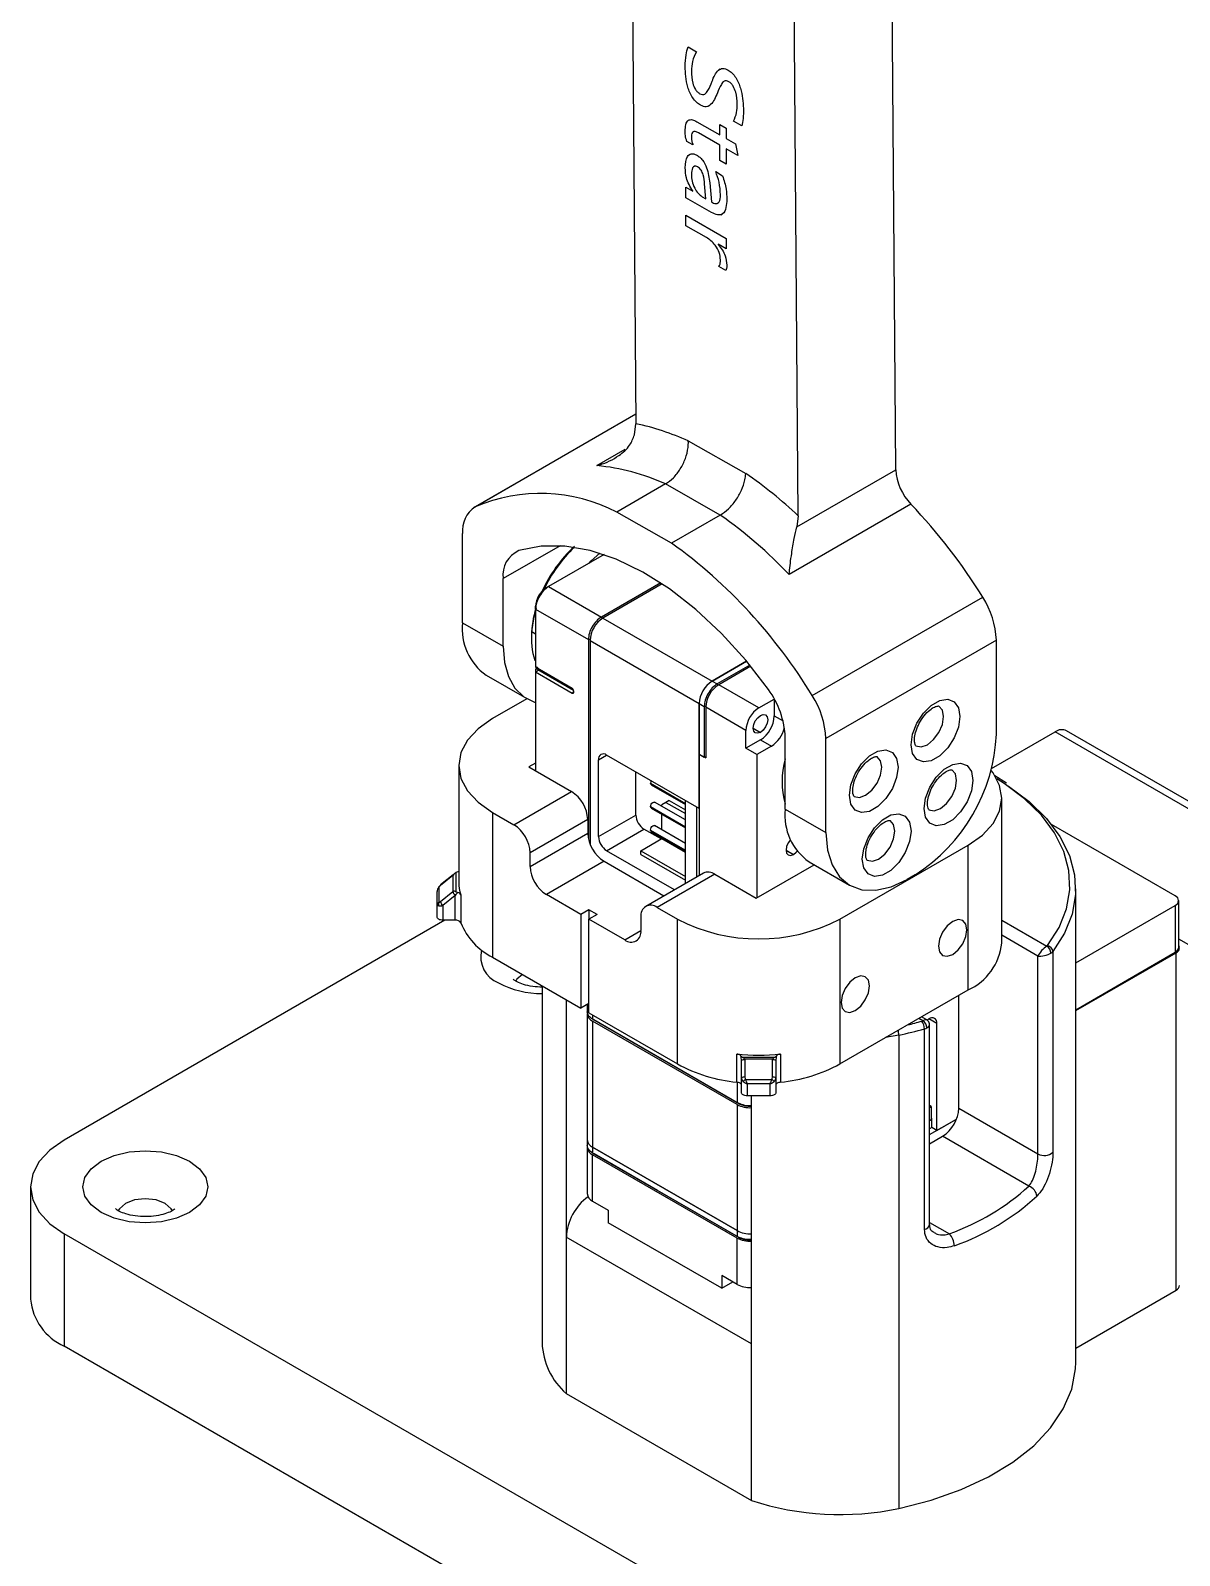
# Model space of a CAD drawing. Header units: millimetres. Extents: x 940 to 1780, y -29 to 565.
# Drawn here: x 1619.8 to 1719.9, y 311.2 to 444 of the extents above; entities that cross this region are included whole.
import ezdxf

# ---------------------------------------------------------------- set-up
doc = ezdxf.new("R2010")
doc.units = ezdxf.units.MM

msp = doc.modelspace()

# ---------------------------------------------------------------- linework, layer by layer
at = {"color": 7, "linetype": 'Continuous', "lineweight": 25}
for p, q in [((1671.851, 496.999), (1672.549, 409.776)), ((1686.691, 401.764), (1685.992, 488.987)), ((1695.183, 405.769), (1694.512, 489.643)), ((1677.095, 442.603), (1677.819, 442.185)), ((1679.85, 440.654), (1679.779, 440.613)), ((1678.469, 438.459), (1678.54, 438.499)), ((1678.843, 437.434), (1678.914, 437.475)), ((1677.144, 436.219), (1677.073, 436.178)), ((1677.865, 436.094), (1679.857, 434.944)), ((1679.857, 435.85), (1680.4, 435.537)), ((1679.857, 434.944), (1679.857, 435.85)), ((1681.773, 435.72), (1681.049, 436.138)), ((1677.535, 435.211), (1677.464, 435.17)), ((1679.857, 434.038), (1678.004, 435.107)), ((1680.4, 435.537), (1680.4, 434.631)), ((1680.4, 434.631), (1681.232, 434.15)), ((1677.518, 434.064), (1676.974, 434.378)), ((1677.235, 433.247), (1677.164, 433.206)), ((1679.857, 432.714), (1679.857, 434.038)), ((1680.4, 433.724), (1680.4, 432.4)), ((1681.426, 433.132), (1680.4, 433.724)), ((1681.232, 434.15), (1681.426, 433.132)), ((1677.617, 432.191), (1677.546, 432.151)), ((1680.4, 432.4), (1679.857, 432.714)), ((1678.647, 429.369), (1678.535, 430.666)), ((1678.974, 430.76), (1679.118, 429.097)), ((1679.495, 431.738), (1680.098, 431.389)), ((1676.899, 430.378), (1677.503, 430.03)), ((1676.899, 429.472), (1676.899, 430.378)), ((1679.139, 428.179), (1676.899, 429.472)), ((1677.503, 430.03), (1677.503, 430.054)), ((1678.329, 429.553), (1678.647, 429.369)), ((1676.899, 427.939), (1680.4, 425.917)), ((1676.899, 427.032), (1676.899, 427.939)), ((1679.614, 428.961), (1679.684, 429.001)), ((1679.98, 427.99), (1680.051, 428.031)), ((1678.683, 426.002), (1676.899, 427.032)), ((1679.707, 425.411), (1679.707, 425.393)), ((1680.4, 425.011), (1679.707, 425.411)), ((1680.4, 425.917), (1680.4, 425.011)), ((1680.385, 423.138), (1679.781, 423.486)), ((1672.543, 410.607), (1658.48, 402.489)), ((1672.425, 408.806), (1672.549, 409.776)), ((1677.109, 408.279), (1682.114, 405.444)), ((1686.567, 400.795), (1695.183, 405.769)), ((1675.122, 404.529), (1670.879, 402.08)), ((1679.898, 401.823), (1675.122, 404.529)), ((1696.505, 402.759), (1685.899, 396.636)), ((1675.655, 399.374), (1670.879, 402.08)), ((1679.898, 401.823), (1675.655, 399.374)), ((1686.691, 401.764), (1686.567, 400.795)), ((1657.444, 392.442), (1657.444, 400.199)), ((1669.777, 398.375), (1664.943, 395.584)), ((1660.979, 390.401), (1660.979, 396.283)), ((1664.943, 395.585), (1664.731, 395.462)), ((1664.943, 395.584), (1669.539, 392.931)), ((1674.709, 395.916), (1669.539, 392.931)), ((1674.841, 395.829), (1669.68, 392.85)), ((1687.904, 386.091), (1702.753, 394.663)), ((1663.811, 393.625), (1663.811, 393.87)), ((1663.811, 393.625), (1668.408, 390.972)), ((1663.811, 393.625), (1663.811, 388.554)), ((1657.444, 392.442), (1660.979, 390.401)), ((1669.645, 392.747), (1669.539, 392.931)), ((1669.68, 392.85), (1679.191, 387.359)), ((1663.454, 391.258), (1663.454, 391.014)), ((1668.62, 390.972), (1668.408, 390.972)), ((1668.408, 390.972), (1668.408, 373.626)), ((1668.549, 390.89), (1678.06, 385.4)), ((1668.549, 390.89), (1668.549, 373.161)), ((1703.94, 390.927), (1689.091, 382.355)), ((1703.94, 382.721), (1703.94, 390.927)), ((1666.993, 386.717), (1663.811, 388.554)), ((1663.811, 388.391), (1663.953, 388.473)), ((1663.811, 388.391), (1663.811, 388.146)), ((1663.811, 388.146), (1666.993, 386.309)), ((1663.811, 388.146), (1663.811, 379.54)), ((1664.011, 388.439), (1664.011, 388.357)), ((1664.011, 388.439), (1664.011, 388.357)), ((1679.191, 387.359), (1682.181, 389.085)), ((1682.181, 389.085), (1679.191, 387.359)), ((1682.465, 388.739), (1679.633, 387.104)), ((1682.543, 388.641), (1679.757, 387.033)), ((1659.515, 387.864), (1663.051, 385.823)), ((1679.191, 387.359), (1679.633, 387.104)), ((1683.257, 385.012), (1679.757, 387.033)), ((1663.057, 385.819), (1660.046, 384.081)), ((1667.135, 386.391), (1667.135, 386.472)), ((1678.06, 385.4), (1678.502, 385.144)), ((1678.06, 385.4), (1678.06, 380.99)), ((1678.06, 376.254), (1678.06, 385.4)), ((1683.257, 385.012), (1684.598, 385.786)), ((1684.6, 385.782), (1684.6, 384.318)), ((1678.502, 385.144), (1678.502, 380.735)), ((1682.126, 383.052), (1678.625, 385.073)), ((1678.625, 385.073), (1678.625, 380.664)), ((1682.126, 381.501), (1682.126, 383.052)), ((1703.528, 379.739), (1709.058, 382.931)), ((1734.655, 368.154), (1709.058, 382.931)), ((1735.655, 368.253), (1710.058, 383.03)), ((1683.398, 382.236), (1682.126, 381.501)), ((1683.08, 380.95), (1682.126, 381.501)), ((1684.353, 381.685), (1683.08, 380.95)), ((1683.398, 382.236), (1684.353, 381.685)), ((1685.555, 376.19), (1685.555, 382.441)), ((1689.091, 374.149), (1689.091, 382.355)), ((1663.811, 380.213), (1663.228, 379.876)), ((1669.292, 373.804), (1669.292, 380.5)), ((1678.06, 376.254), (1669.999, 380.908)), ((1678.06, 380.99), (1678.502, 380.735)), ((1678.06, 380.99), (1678.06, 370.419)), ((1678.06, 380.99), (1678.625, 380.664)), ((1678.625, 380.735), (1678.502, 380.735)), ((1683.08, 380.95), (1683.08, 368.477)), ((1657.117, 379.999), (1657.117, 369.833)), ((1663.228, 379.876), (1666.94, 377.733)), ((1672.544, 375.682), (1672.544, 379.438)), ((1704.816, 378.454), (1703.814, 379.089)), ((1661.92, 374.835), (1666.94, 377.733)), ((1673.879, 378.321), (1676.858, 376.602)), ((1685.272, 378.525), (1685.272, 378.443)), ((1673.879, 376.28), (1676.858, 374.56)), ((1676.858, 375.253), (1674.179, 376.799)), ((1675.161, 376.784), (1674.807, 376.58)), ((1674.807, 376.437), (1674.807, 376.58)), ((1675.443, 376.948), (1675.161, 376.784)), ((1675.161, 376.784), (1676.858, 375.805)), ((1675.443, 376.948), (1676.858, 376.131)), ((1676.858, 369.725), (1676.858, 376.948)), ((1677.848, 370.297), (1677.848, 376.377)), ((1685.555, 376.19), (1689.091, 374.149)), ((1704.412, 364.526), (1704.412, 377.141)), ((1660.046, 375.917), (1660.046, 363.301)), ((1660.046, 375.917), (1661.92, 374.835)), ((1668.355, 375.284), (1663.334, 372.386)), ((1668.355, 375.284), (1668.355, 374.1)), ((1669.292, 373.804), (1672.544, 375.682)), ((1676.858, 373.212), (1674.179, 374.758)), ((1674.807, 374.395), (1674.807, 375.744)), ((1713.872, 371.897), (1708.755, 374.851)), ((1663.334, 371.202), (1668.355, 374.1)), ((1669.999, 372.579), (1673.251, 374.457)), ((1672.968, 372.579), (1674.807, 373.641)), ((1674.736, 373.6), (1673.251, 374.457)), ((1673.879, 374.238), (1676.858, 372.519)), ((1674.807, 373.641), (1674.807, 373.703)), ((1674.807, 373.641), (1676.858, 372.457)), ((1663.334, 371.202), (1663.334, 372.386)), ((1675.9, 369.172), (1669.999, 372.579)), ((1672.968, 372.253), (1672.968, 372.579)), ((1672.968, 372.579), (1676.858, 370.334)), ((1672.968, 372.253), (1676.858, 370.007)), ((1690.31, 366.61), (1701.483, 373.059)), ((1701.483, 360.444), (1701.483, 373.059)), ((1657.025, 370.727), (1656.855, 370.664)), ((1669.769, 371.65), (1664.748, 368.752)), ((1669.769, 371.65), (1674.981, 368.642)), ((1683.027, 368.447), (1688.068, 371.357)), ((1687.626, 371.611), (1691.162, 369.57)), ((1719.529, 368.632), (1713.872, 371.897)), ((1655.377, 369.387), (1655.377, 368.069)), ((1656.597, 370.417), (1655.518, 369.536)), ((1656.62, 370.476), (1655.541, 369.595)), ((1656.758, 370.603), (1656.62, 370.476)), ((1656.642, 369.068), (1656.642, 370.455)), ((1656.855, 370.664), (1656.855, 369.002)), ((1678.421, 370.628), (1673.4, 367.729)), ((1679.421, 370.529), (1674.4, 367.63)), ((1679.421, 370.529), (1683.027, 368.447)), ((1696.869, 370.474), (1696.162, 370.065)), ((1655.23, 367.862), (1655.23, 369.016)), ((1655.518, 368.15), (1656.597, 369.032)), ((1656.809, 368.685), (1655.73, 367.804)), ((1656.809, 366.517), (1656.809, 368.685)), ((1656.855, 369.002), (1657.025, 368.939)), ((1657.3, 368.733), (1657.3, 366.284)), ((1667.754, 367.017), (1664.748, 368.752)), ((1710.855, 328.01), (1710.855, 369.245)), ((1719.822, 364.141), (1719.822, 368.223)), ((1655.23, 366.806), (1655.23, 367.862)), ((1655.73, 367.804), (1655.73, 366.517)), ((1668.461, 367.425), (1667.754, 367.017)), ((1667.754, 367.017), (1667.754, 358.852)), ((1669.168, 367.017), (1668.461, 367.425)), ((1668.461, 367.425), (1668.461, 366.609)), ((1669.168, 367.017), (1668.461, 366.609)), ((1672.986, 366.814), (1672.986, 365.63)), ((1674.4, 367.63), (1676.168, 366.61)), ((1710.855, 362.808), (1719.529, 367.815)), ((1719.529, 367.815), (1719.529, 363.732)), ((1655.913, 366.517), (1622.746, 347.37)), ((1656.809, 366.517), (1655.73, 366.517)), ((1671.572, 364.813), (1668.461, 366.609)), ((1668.461, 358.444), (1668.461, 366.609)), ((1676.168, 353.994), (1676.168, 366.61)), ((1690.31, 366.61), (1690.31, 353.994)), ((1724.402, 362.235), (1719.822, 364.879)), ((1660.046, 363.301), (1667.754, 358.852)), ((1707.568, 346.168), (1707.568, 363.397)), ((1708.866, 363.782), (1708.866, 346.308)), ((1710.855, 358.725), (1719.529, 363.732)), ((1710.855, 358.644), (1719.6, 363.692)), ((1719.6, 334.296), (1719.6, 363.692)), ((1664.376, 360.802), (1664.376, 329.7)), ((1690.31, 353.994), (1701.483, 360.444)), ((1666.487, 359.583), (1666.487, 338.906)), ((1668.461, 359.26), (1667.754, 358.852)), ((1668.31, 359.173), (1668.31, 358.538)), ((1700.669, 350.15), (1700.669, 359.974)), ((1668.31, 358.377), (1668.31, 347.394)), ((1668.461, 358.444), (1676.168, 353.994)), ((1681.365, 350.621), (1668.779, 357.887)), ((1668.885, 357.826), (1668.779, 357.887)), ((1681.365, 350.458), (1668.779, 357.724)), ((1668.779, 357.724), (1668.779, 346.741)), ((1681.471, 350.56), (1668.885, 357.826)), ((1697.875, 357.833), (1697.418, 358.097)), ((1697.874, 357.825), (1698.053, 357.928)), ((1698.76, 348.211), (1698.76, 357.519)), ((1695.45, 356.509), (1695.45, 315.274)), ((1697.676, 339.583), (1697.676, 357.057)), ((1698.125, 339.998), (1698.125, 357.4)), ((1681.334, 352.409), (1681.334, 354.859)), ((1685.144, 354.859), (1685.144, 352.409)), ((1681.69, 354.7), (1681.799, 354.601)), ((1681.739, 352.789), (1681.739, 354.293)), ((1681.799, 354.601), (1684.679, 354.601)), ((1684.44, 354.407), (1682.038, 354.407)), ((1682.039, 354.344), (1682.039, 352.84)), ((1684.439, 352.84), (1684.439, 354.344)), ((1684.679, 354.601), (1684.788, 354.7)), ((1684.739, 354.293), (1684.739, 352.789)), ((1681.739, 351.503), (1681.739, 352.789)), ((1682.098, 352.643), (1684.381, 352.643)), ((1684.239, 352.27), (1682.239, 352.27)), ((1682.239, 352.27), (1682.239, 351.214)), ((1684.239, 351.214), (1684.239, 352.27)), ((1684.739, 352.789), (1684.739, 351.503)), ((1684.239, 351.214), (1682.239, 351.214)), ((1682.609, 329.599), (1682.609, 351.214)), ((1681.471, 350.56), (1681.365, 350.621)), ((1681.365, 350.458), (1681.365, 339.475)), ((1698.265, 350.293), (1698.125, 350.374)), ((1698.125, 350.212), (1698.265, 350.293)), ((1698.265, 350.293), (1698.265, 349.15)), ((1700.669, 350.15), (1707.568, 346.168)), ((1698.125, 347.844), (1700.469, 349.198)), ((1698.125, 349.069), (1698.336, 349.191)), ((1698.125, 349.069), (1698.265, 349.15)), ((1698.336, 348.456), (1698.125, 348.334)), ((1698.336, 349.272), (1698.265, 349.313)), ((1698.336, 348.456), (1698.336, 349.272)), ((1698.76, 348.211), (1698.336, 348.456)), ((1698.76, 348.211), (1700.469, 349.198)), ((1668.31, 347.394), (1668.31, 346.882)), ((1698.125, 347.048), (1699.255, 347.701)), ((1706.78, 343.357), (1699.255, 347.701)), ((1668.31, 346.741), (1668.31, 342.699)), ((1668.779, 346.741), (1681.365, 339.475)), ((1668.779, 346.741), (1668.779, 346.231)), ((1681.365, 339.475), (1668.779, 346.741)), ((1681.365, 338.965), (1668.779, 346.231)), ((1668.903, 346.16), (1668.779, 346.231)), ((1681.365, 338.822), (1668.779, 346.088)), ((1668.779, 342.046), (1668.779, 346.088)), ((1619.817, 343.288), (1619.817, 333.49)), ((1668.779, 342.046), (1670.122, 341.271)), ((1670.122, 341.271), (1670.122, 340.168)), ((1680.022, 334.453), (1670.122, 340.168)), ((1706.751, 290.712), (1622.746, 339.206)), ((1622.746, 339.206), (1622.746, 329.408)), ((1666.487, 338.906), (1666.487, 325.27)), ((1682.609, 329.599), (1666.487, 338.906)), ((1681.365, 339.475), (1681.365, 338.965)), ((1681.489, 338.893), (1681.365, 338.965)), ((1681.365, 334.78), (1681.365, 338.822)), ((1681.365, 334.78), (1680.022, 335.556)), ((1680.022, 335.556), (1680.022, 334.453)), ((1680.022, 334.453), (1680.977, 335.005)), ((1710.855, 329.248), (1719.6, 334.296)), ((1682.609, 315.963), (1682.609, 329.599)), ((1706.751, 280.913), (1622.746, 329.408)), ((1666.487, 325.27), (1682.609, 315.963))]:
    msp.add_line(p, q, dxfattribs=at)
at = {"color": 8, "linetype": 'Continuous', "lineweight": 25}
for p, q in [((1672.543, 410.605), (1658.552, 402.528)), ((1669.15, 406.125), (1671.623, 407.553)), ((1665.936, 399.144), (1660.979, 396.283)), ((1663.483, 391.664), (1663.811, 391.474)), ((1664.011, 388.357), (1667.116, 386.565)), ((1666.996, 386.716), (1666.993, 386.717)), ((1679.696, 386.995), (1679.633, 387.104)), ((1678.627, 385.144), (1678.502, 385.144)), ((1684.6, 384.318), (1685.363, 383.877)), ((1682.762, 383.256), (1683.398, 382.889)), ((1669.292, 380.5), (1669.999, 380.908)), ((1673.817, 378.458), (1676.858, 376.703)), ((1673.817, 376.417), (1676.858, 374.662)), ((1673.817, 374.376), (1676.858, 372.62)), ((1685.626, 372.621), (1686.262, 372.253)), ((1671.572, 364.813), (1672.986, 365.629)), ((1704.412, 366.525), (1708.346, 364.254)), ((1707.568, 363.397), (1704.412, 365.219)), ((1668.779, 358.26), (1668.779, 357.887)), ((1697.537, 357.758), (1697.183, 357.962)), ((1698.76, 357.519), (1698.053, 357.928)), ((1695.45, 356.509), (1694.295, 356.295)), ((1681.365, 352.405), (1681.365, 350.621)), ((1698.125, 340.189), (1699.846, 339.196)), ((1682.586, 334.511), (1682.609, 334.498))]:
    msp.add_line(p, q, dxfattribs=at)
at = {"color": 7, "linetype": 'Continuous', "lineweight": 25, "flags": 128}
for points in [[(1684.082, 386.607), (1682.109, 389.171), (1679.995, 391.514), (1677.774, 393.599), (1675.482, 395.389), (1673.157, 396.857), (1670.838, 397.979), (1668.561, 398.735), (1666.365, 399.114), (1664.285, 399.109), (1662.355, 398.721)], [(1668.453, 397.611), (1668.661, 397.823), (1669.408, 398.495)], [(1663.483, 391.664), (1663.691, 392.96), (1663.897, 393.717)], [(1660.979, 390.401), (1661.097, 388.987), (1661.446, 387.755), (1662.014, 386.746), (1662.783, 385.995), (1663.727, 385.526), (1663.739, 385.522)], [(1700.764, 384.263), (1700.636, 383.352), (1700.267, 382.402), (1699.703, 381.53), (1699.011, 380.839), (1698.274, 380.414), (1697.582, 380.305), (1697.017, 380.526), (1696.649, 381.05), (1696.521, 381.814), (1696.649, 382.726), (1697.017, 383.675), (1697.582, 384.548), (1698.274, 385.238), (1699.011, 385.664), (1699.703, 385.772), (1700.267, 385.551), (1700.636, 385.027), (1700.764, 384.263)], [(1660.046, 384.081), (1658.802, 383.206), (1657.878, 382.208), (1657.309, 381.125), (1657.117, 379.999), (1657.309, 378.873), (1657.878, 377.79), (1658.802, 376.792), (1660.046, 375.917)], [(1683.398, 382.889), (1683.155, 382.804), (1682.948, 382.844), (1682.81, 383.003), (1682.762, 383.256), (1682.81, 383.566), (1682.948, 383.884), (1683.155, 384.162), (1683.398, 384.359)], [(1683.398, 384.359), (1683.642, 384.443), (1683.848, 384.403), (1683.986, 384.245), (1684.035, 383.991), (1683.986, 383.682), (1683.848, 383.364), (1683.642, 383.086), (1683.398, 382.889)], [(1695.381, 379.852), (1695.253, 378.941), (1694.884, 377.991), (1694.32, 377.119), (1693.628, 376.428), (1692.891, 376.003), (1692.199, 375.894), (1691.634, 376.115), (1691.266, 376.639), (1691.138, 377.403), (1691.266, 378.315), (1691.634, 379.264), (1692.199, 380.137), (1692.891, 380.828), (1693.628, 381.253), (1694.32, 381.362), (1694.884, 381.141), (1695.253, 380.616), (1695.381, 379.852)], [(1701.892, 378.699), (1701.764, 377.787), (1701.396, 376.838), (1700.832, 375.965), (1700.139, 375.275), (1699.403, 374.849), (1698.71, 374.741), (1698.146, 374.962), (1697.778, 375.486), (1697.65, 376.25), (1697.778, 377.161), (1698.146, 378.111), (1698.71, 378.983), (1699.403, 379.674), (1700.139, 380.099), (1700.832, 380.208), (1701.396, 379.987), (1701.764, 379.463), (1701.892, 378.699)], [(1701.483, 373.059), (1702.726, 373.934), (1703.65, 374.932), (1704.219, 376.015), (1704.412, 377.141), (1704.219, 378.268), (1703.65, 379.351), (1703.483, 379.571)], [(1673.879, 378.321), (1673.879, 378.321), (1673.833, 378.374), (1673.817, 378.458)], [(1704.953, 378.236), (1704.988, 378.213), (1706.804, 376.86), (1708.311, 375.385), (1709.484, 373.812), (1710.304, 372.167), (1710.759, 370.475), (1710.841, 368.763), (1710.548, 367.059), (1709.887, 365.39), (1708.866, 363.782)], [(1673.817, 376.417), (1673.833, 376.52), (1673.879, 376.626), (1673.948, 376.719), (1674.029, 376.784), (1674.11, 376.813), (1674.179, 376.799)], [(1673.879, 376.28), (1673.879, 376.28), (1673.833, 376.333), (1673.817, 376.417)], [(1673.817, 374.376), (1673.833, 374.479), (1673.879, 374.585), (1673.948, 374.677), (1674.029, 374.743), (1674.11, 374.771), (1674.179, 374.758)], [(1696.509, 374.288), (1696.381, 373.376), (1696.013, 372.427), (1695.449, 371.554), (1694.756, 370.864), (1694.02, 370.438), (1693.327, 370.33), (1692.763, 370.551), (1692.395, 371.075), (1692.267, 371.839), (1692.395, 372.75), (1692.763, 373.7), (1693.327, 374.573), (1694.02, 375.263), (1694.756, 375.688), (1695.449, 375.797), (1696.013, 375.576), (1696.381, 375.052), (1696.509, 374.288)], [(1673.879, 374.238), (1673.879, 374.238), (1673.833, 374.291), (1673.817, 374.376)], [(1686.025, 373.534), (1686.019, 373.527), (1685.812, 373.248), (1685.674, 372.93), (1685.626, 372.621), (1685.674, 372.368), (1685.812, 372.209), (1686.019, 372.169), (1686.262, 372.253)], [(1689.091, 374.149), (1689.226, 372.634), (1689.629, 371.335), (1690.282, 370.3), (1691.162, 369.57), (1692.233, 369.174), (1693.456, 369.125), (1694.782, 369.426), (1696.162, 370.065)], [(1686.262, 372.253), (1686.506, 372.45), (1686.585, 372.541)], [(1657.117, 370.76), (1657.076, 370.743), (1657.025, 370.727)], [(1655.345, 369.388), (1655.346, 369.389), (1655.352, 369.391), (1655.363, 369.391), (1655.377, 369.387)], [(1655.73, 366.517), (1655.633, 366.523), (1655.539, 366.539), (1655.453, 366.566), (1655.377, 366.602), (1655.315, 366.646), (1655.268, 366.696), (1655.24, 366.75), (1655.23, 366.806)], [(1701.377, 365.69), (1701.282, 366.183), (1701.014, 366.491), (1700.613, 366.569), (1700.139, 366.405), (1699.666, 366.023), (1699.264, 365.481), (1698.996, 364.863), (1698.902, 364.261), (1698.996, 363.769), (1699.264, 363.46), (1699.666, 363.382), (1700.139, 363.547), (1700.613, 363.929), (1701.014, 364.47), (1701.282, 365.089), (1701.377, 365.69)], [(1692.891, 360.792), (1692.797, 361.284), (1692.529, 361.593), (1692.127, 361.671), (1691.654, 361.506), (1691.18, 361.124), (1690.779, 360.583), (1690.511, 359.964), (1690.416, 359.363), (1690.511, 358.87), (1690.779, 358.562), (1691.18, 358.484), (1691.654, 358.648), (1692.127, 359.03), (1692.529, 359.572), (1692.797, 360.19), (1692.891, 360.792)], [(1681.739, 352.126), (1681.732, 352.175), (1681.71, 352.223), (1681.674, 352.268), (1681.625, 352.309), (1681.565, 352.345), (1681.495, 352.374), (1681.417, 352.395), (1681.334, 352.409)], [(1685.144, 352.409), (1685.061, 352.395), (1684.984, 352.374), (1684.914, 352.345), (1684.853, 352.309), (1684.805, 352.268), (1684.769, 352.223), (1684.747, 352.175), (1684.739, 352.126)], [(1682.239, 351.214), (1682.142, 351.22), (1682.048, 351.236), (1681.961, 351.263), (1681.886, 351.299), (1681.823, 351.342), (1681.777, 351.392), (1681.749, 351.446), (1681.739, 351.503)], [(1684.739, 351.503), (1684.73, 351.446), (1684.701, 351.392), (1684.655, 351.342), (1684.593, 351.299), (1684.517, 351.263), (1684.431, 351.236), (1684.337, 351.22), (1684.239, 351.214)], [(1622.746, 347.37), (1621.503, 346.496), (1620.579, 345.498), (1620.009, 344.415), (1619.817, 343.288), (1620.009, 342.162), (1620.579, 341.079), (1621.503, 340.081), (1622.746, 339.206)], [(1625.964, 341.064), (1625.097, 341.715), (1624.553, 342.474), (1624.367, 343.288), (1624.553, 344.103), (1625.097, 344.861), (1625.964, 345.513), (1627.092, 346.013), (1628.407, 346.327), (1629.817, 346.435), (1631.228, 346.327), (1632.542, 346.013), (1633.671, 345.513), (1634.537, 344.861), (1635.082, 344.103), (1635.267, 343.288), (1635.082, 342.474), (1634.537, 341.715), (1633.671, 341.064), (1632.542, 340.564), (1631.228, 340.249), (1629.817, 340.142), (1628.407, 340.249), (1627.092, 340.564), (1625.964, 341.064)], [(1681.489, 338.893), (1674.441, 342.962), (1668.903, 346.16)], [(1695.45, 315.274), (1698.255, 315.991), (1700.875, 316.913), (1703.265, 318.025), (1705.383, 319.307), (1707.193, 320.737), (1708.666, 322.291), (1709.775, 323.943), (1710.502, 325.664), (1710.834, 327.425), (1710.855, 328.01)]]:
    msp.add_lwpolyline(points, dxfattribs=at)
at = {"color": 8, "linetype": 'Continuous', "lineweight": 25, "flags": 128}
for points in [[(1696.932, 381.717), (1696.935, 381.715), (1697.394, 381.626), (1697.935, 381.814), (1698.476, 382.251), (1698.935, 382.869), (1699.242, 383.576), (1699.349, 384.263)], [(1699.349, 384.263), (1699.242, 384.826), (1698.939, 385.177)], [(1693.966, 379.852), (1693.859, 380.415), (1693.556, 380.766)], [(1691.549, 377.306), (1691.552, 377.304), (1692.011, 377.215), (1692.552, 377.403), (1693.093, 377.84), (1693.552, 378.459), (1693.859, 379.165), (1693.966, 379.852)], [(1698.06, 376.153), (1698.064, 376.15), (1698.523, 376.061), (1699.064, 376.249), (1699.605, 376.686), (1700.064, 377.305), (1700.37, 378.012), (1700.478, 378.699)], [(1700.478, 378.699), (1700.37, 379.262), (1700.068, 379.612)], [(1708.408, 364.307), (1709.407, 365.88), (1710.055, 367.514), (1710.341, 369.181), (1710.261, 370.857), (1709.816, 372.513), (1709.013, 374.123), (1707.865, 375.662), (1706.391, 377.106), (1704.613, 378.431), (1703.972, 378.834)], [(1695.095, 374.288), (1694.987, 374.851), (1694.685, 375.201)], [(1692.677, 371.742), (1692.681, 371.74), (1693.14, 371.65), (1693.681, 371.839), (1694.222, 372.275), (1694.681, 372.894), (1694.987, 373.601), (1695.095, 374.288)], [(1662.655, 361.795), (1662.182, 361.37), (1662.09, 361.218)], [(1632.183, 341.206), (1632.081, 341.38), (1631.55, 341.839), (1630.755, 342.145), (1629.817, 342.253), (1628.88, 342.145), (1628.085, 341.839), (1627.554, 341.38), (1627.462, 341.228)]]:
    msp.add_lwpolyline(points, dxfattribs=at)
at = {"color": 7, "linetype": 'Continuous', "lineweight": 25}
for centre, radius, start, end in [((1667.854, 387.782), 22.49, 65.70059, 77.94996), ((1667.343, 387.401), 18.812, 65.5752, 84.48835), ((1658.684, 371.612), 41.153, 47.11217, 55.29551), ((1699.868, 406.032), 4.692, 183.21085, 224.21449), ((1664.245, 389.382), 14.326, 62.41574, 113.41576), ((1660.078, 368.188), 50.221, 31.81502, 43.50285), ((1659.899, 400.459), 2.469, 123.06033, 186.03541), ((1657.153, 369.443), 39.57, 43.4106, 54.91397), ((1663.29, 396.586), 2.331, 113.65159, 187.47948), ((1675.118, 390.418), 11.744, 132.46409, 156.05295), ((1675.783, 390.021), 12.443, 133.70692, 154.82858), ((1648.987, 362.492), 45.513, 31.23222, 54.1299), ((1665.807, 393.779), 1.998, 122.60548, 177.39452), ((1696.604, 390.654), 7.341, 2.13188, 33.10263), ((1672.279, 391.143), 8.826, 163.02337, 179.24757), ((1662.344, 391.901), 4.93, 173.70115, 234.98667), ((1671.005, 390.778), 2.459, 122.60548, 177.39452), ((1669.072, 391), 5.628, 173.231, 199.11747), ((1666.828, 386.458), 0.307, 2.60548, 57.39452), ((1680.516, 385.288), 2.459, 122.60548, 177.39452), ((1681.082, 384.961), 2.459, 122.60548, 177.39452), ((1667.049, 386.377), 0.0873, 230.79671, 9.21404), ((1678.029, 382.124), 7.533, 2.41372, 36.52313), ((1681.755, 382.082), 7.341, 2.13188, 33.10263), ((1684.582, 382.941), 2.459, 122.60515, 177.3947), ((1681.991, 384.437), 2.613, 302.60548, 357.39452), ((1682.891, 383.93), 2.679, 303.06666, 345.76392), ((1688.588, 383.42), 15.368, 302.60548, 357.39452), ((1709.644, 382.113), 1.006, 65.69288, 125.61758), ((1669.723, 380.569), 0.437, 50.79671, 189.21404), ((1692.578, 378.606), 7.295, 164.30546, 195.69454), ((1665.284, 375.144), 3.074, 2.60548, 57.39452), ((1674.268, 378.438), 0.452, 149.44177, 177.42448), ((1690.455, 375.649), 4.93, 173.70115, 234.98667), ((1660.264, 372.246), 3.074, 2.60548, 57.39452), ((1674.079, 375.751), 1.537, 182.60548, 237.39452), ((1671.425, 374.24), 3.074, 182.60548, 237.39452), ((1670.827, 373.874), 1.537, 182.60548, 237.39452), ((1666.405, 371.341), 3.074, 182.60548, 237.39452), ((1678.835, 369.711), 1.006, 54.38242, 114.30712), ((1660.559, 369.841), 3.442, 180.13311, 198.77287), ((1655.692, 367.921), 0.348, 154.86677, 205.13323), ((1656.062, 368.245), 0.552, 189.87842, 233.08727), ((1657.141, 369.126), 0.552, 189.87842, 233.08727), ((1656.96, 368.564), 0.38, 26.40673, 80.0996), ((1719.374, 368.223), 0.437, 290.78342, 69.21658), ((1673.848, 366.953), 0.873, 50.79671, 189.21404), ((1656.872, 366.016), 0.505, 31.99015, 97.09687), ((1662.667, 368.47), 5.795, 202.16167, 243.10807), ((1672.124, 365.49), 0.873, 230.79671, 9.21404), ((1683.239, 380.257), 15.37, 242.60967, 297.39033), ((1699.407, 365.025), 5.029, 294.37466, 354.3052), ((1708.245, 364.437), 0.209, 298.90247, 321.42351), ((1707.932, 363.607), 0.768, 2.60548, 57.39452), ((1708.274, 363.728), 0.594, 5.24995, 76.96451), ((1719.321, 364.191), 0.503, 294.37466, 354.3052), ((1719.451, 364.095), 0.43, 290.24481, 30.40758), ((1708.43, 364.13), 0.558, 298.90247, 321.42351), ((1669.111, 358.457), 0.805, 185.6948, 245.62534), ((1697.363, 358.065), 0.353, 285.32389, 299.47555), ((1696.512, 357.044), 1.164, 0.64157, 35.77316), ((1697.123, 357.111), 0.768, 2.60548, 57.39452), ((1698.329, 357.589), 0.437, 350.78596, 129.20329), ((1688.298, 390.349), 34.588, 281.93296, 285.73195), ((1697.427, 357.965), 0.941, 285.32389, 299.47555), ((1683.239, 371.952), 17.199, 263.64158, 276.35842), ((1681.305, 354.315), 0.545, 44.98578, 86.90778), ((1685.173, 354.315), 0.545, 93.09222, 135.01422), ((1682.612, 365.784), 13.436, 241.34154, 264.54394), ((1681.966, 353.863), 0.487, 81.39411, 117.81036), ((1684.512, 353.863), 0.487, 62.18964, 98.60589), ((1683.866, 365.784), 13.436, 275.45606, 298.65846), ((1681.966, 352.359), 0.487, 81.39411, 117.81036), ((1682.942, 351.393), 1.509, 124.02509, 134.44099), ((1683.537, 351.393), 1.509, 45.55901, 55.97491), ((1684.512, 352.359), 0.487, 62.18964, 98.60589), ((1682.467, 352.548), 2.363, 242.21144, 273.44732), ((1682.471, 352.457), 2.144, 242.21937, 273.70162), ((1697.599, 350.29), 3.074, 302.60548, 357.39452), ((1669.111, 347.474), 0.805, 185.6948, 245.62534), ((1669.111, 346.821), 0.805, 185.6948, 245.62534), ((1708.119, 347.141), 1.119, 240.48355, 311.88053), ((1692.885, 358.652), 20.664, 289.68359, 312.25168), ((1706.438, 342.386), 1.029, 4.39088, 70.60353), ((1671.149, 338.677), 4.667, 126.41235, 177.18738), ((1669.111, 342.779), 0.805, 185.69436, 245.6266), ((1693.08, 358.299), 21.392, 289.68359, 312.25168), ((1682.467, 341.566), 2.363, 242.21144, 273.44732), ((1682.474, 340.947), 2.397, 242.43739, 273.22138), ((1682.471, 340.758), 2.107, 242.22084, 273.74931), ((1698.76, 338.123), 1.526, 1.26872, 44.65731), ((1682.465, 336.866), 2.358, 242.1961, 272.94586), ((1719.392, 334.754), 0.503, 294.37466, 354.3052), ((1624.822, 333.989), 5.029, 185.6948, 245.62534), ((1670.558, 329.928), 6.186, 182.11562, 228.85425), ((1690.313, 339.529), 24.793, 251.8979, 281.95783)]:
    msp.add_arc(centre, radius, start, end, dxfattribs=at)
at = {"color": 8, "linetype": 'Continuous', "lineweight": 25}
for centre, radius, start, end in [((1666.822, 386.572), 0.314, 302.98631, 349.11333), ((1655.588, 369.543), 0.0702, 132.50403, 186.03718), ((1656.667, 370.424), 0.0702, 132.50403, 186.03718), ((1661.464, 363.321), 2.429, 165.61486, 248.94824), ((1664.283, 367.985), 7.853, 241.95934, 270.67537), ((1688.428, 389.739), 33.263, 283.52567, 285.74951), ((1693.865, 356.48), 1.585, 1.02923, 16.2718), ((1697.611, 340.104), 0.525, 277.15775, 348.36586)]:
    msp.add_arc(centre, radius, start, end, dxfattribs=at)
at = {"color": 7, "linetype": 'Continuous', "lineweight": 25}
for centre, major_axis, ratio, start_param, end_param in [((1655.73, 369.016), (0, 0.524), 0.9546941, 0.7853982, 1.5707963), ((1655.518, 369.42), (0.191, 0.191), 0.3177951, 1.2630948, 2.0484929), ((1656.597, 370.879), (0.762, 0.762), 0.3177951, 4.4046874, 4.4611777), ((1655.73, 367.862), (0.5, 0), 0.5856257, 2.3561945, 3.1415927), ((1655.518, 368.266), (0.191, 0.191), 0.3177951, 3.6192893, 4.4046874), ((1656.597, 368.57), (0.762, 0.762), 0.3177951, 1.2066045, 1.2630948), ((1656.809, 368.396), (0.48, 0.708), 0.1972807, 0.841629, 1.2877398), ((1655.73, 367.862), (0.5, 0), 0.2506714, 3.1415927, 3.9269908), ((1655.73, 368.093), (0.487, 0.224), 0.5019035, 3.7001594, 4.4855576), ((1708.134, 363.723), (0.569, 0.592), 0.3425731, 0.869753, 2.4405493), ((1708.134, 363.723), (0.797, 0.197), 0.3424524, 3.8425927, 5.4133891), ((1681.239, 354.293), (0, 0.942), 0.5308552, 4.712389, 5.1584998), ((1681.239, 354.344), (0, 1.115), 0.7174484, 4.712389, 4.7688792), ((1685.239, 354.344), (0, 1.115), 0.7174484, 1.5143061, 1.5707963), ((1685.239, 354.293), (0, 0.942), 0.5308552, 1.1246856, 1.5707963), ((1682.239, 352.789), (0.5, 0), 0.903904, 3.1415927, 3.9269908), ((1682.239, 352.558), (0.487, -0.224), 0.5019035, 4.1538222, 4.9392204), ((1682.239, 352.84), (0, 0.279), 0.7174484, 1.5707963, 2.3561945), ((1682.239, 352.558), (-0.171, 0.499), 0.2076479, 1.3296844, 2.1150826), ((1684.239, 352.558), (0.171, 0.499), 0.2076479, 4.1681027, 4.9535009), ((1684.239, 352.558), (0.487, 0.224), 0.5019035, 4.4855576, 5.2709557), ((1684.239, 352.84), (0, 0.279), 0.7174484, 3.9269908, 4.712389), ((1684.239, 352.789), (0.5, 0), 0.903904, 5.4977871, 6.2831853)]:
    msp.add_ellipse(centre, major_axis=major_axis, ratio=ratio, start_param=start_param, end_param=end_param, dxfattribs=at)
at = {"color": 8, "linetype": 'Continuous', "lineweight": 25}
for major_axis, ratio, start_param, end_param in [((0.569, 0.592), 0.3425731, 0.0912499, 0.869753), ((0.797, 0.197), 0.3424524, 5.4133891, 6.1917397)]:
    msp.add_ellipse((1697.325, 357.227), major_axis=major_axis, ratio=ratio, start_param=start_param, end_param=end_param, dxfattribs=at)
at = {"color": 7, "linetype": 'Continuous', "lineweight": 25}
for points, knots in [([(1676.839, 440.909), (1676.851, 441.253), (1676.873, 441.867), (1677.027, 442.378), (1677.095, 442.603)], [0, 0, 0, 0, 0.5605594, 1, 1, 1, 1]), ([(1676.839, 440.909), (1676.851, 441.253), (1676.873, 441.867), (1677.027, 442.378), (1677.095, 442.603)], [0, 0, 0, 0, 0.5605594, 1, 1, 1, 1]), ([(1677.819, 442.185), (1677.681, 441.917), (1677.432, 441.438), (1677.397, 440.775), (1677.382, 440.483)], [0, 0, 0, 0, 0.55916, 1, 1, 1, 1]), ([(1677.819, 442.185), (1677.681, 441.917), (1677.432, 441.438), (1677.397, 440.775), (1677.382, 440.483)], [0, 0, 0, 0, 0.55916, 1, 1, 1, 1]), ([(1678.175, 437.518), (1678.052, 437.6), (1677.806, 437.764), (1677.368, 438.301), (1676.897, 439.449), (1676.862, 440.325), (1676.839, 440.909)], [0, 0, 0, 0, 0.1253808, 0.2506026, 0.4997966, 1, 1, 1, 1]), ([(1678.175, 437.518), (1678.052, 437.6), (1677.806, 437.764), (1677.368, 438.301), (1676.897, 439.449), (1676.862, 440.325), (1676.839, 440.909)], [0, 0, 0, 0, 0.1253808, 0.2506026, 0.4997966, 1, 1, 1, 1]), ([(1677.382, 440.483), (1677.39, 440.149), (1677.401, 439.649), (1677.653, 438.98), (1677.907, 438.667), (1678.049, 438.573), (1678.12, 438.526)], [0, 0, 0, 0, 0.5007478, 0.7495936, 0.8746807, 1, 1, 1, 1]), ([(1677.382, 440.483), (1677.39, 440.149), (1677.401, 439.649), (1677.653, 438.98), (1677.907, 438.667), (1678.049, 438.573), (1678.12, 438.526)], [0, 0, 0, 0, 0.5007478, 0.7495936, 0.8746807, 1, 1, 1, 1]), ([(1679.177, 439.609), (1679.325, 439.977), (1679.532, 440.488), (1680.087, 440.794), (1680.416, 440.658), (1680.581, 440.59)], [0, 0, 0, 0, 0.5614845, 0.7810108, 1, 1, 1, 1]), ([(1679.177, 439.609), (1679.325, 439.977), (1679.532, 440.488), (1680.087, 440.794), (1680.416, 440.658), (1680.581, 440.59)], [0, 0, 0, 0, 0.5614845, 0.7810108, 1, 1, 1, 1]), ([(1680.581, 440.59), (1680.701, 440.508), (1680.942, 440.344), (1681.357, 439.8), (1681.819, 438.688), (1681.873, 437.821), (1681.909, 437.244)], [0, 0, 0, 0, 0.1252859, 0.2505192, 0.5002807, 1, 1, 1, 1]), ([(1680.581, 440.59), (1680.701, 440.508), (1680.942, 440.344), (1681.357, 439.8), (1681.819, 438.688), (1681.873, 437.821), (1681.909, 437.244)], [0, 0, 0, 0, 0.1252859, 0.2505192, 0.5002807, 1, 1, 1, 1]), ([(1678.12, 438.526), (1678.2, 438.491), (1678.36, 438.422), (1678.615, 438.514), (1678.902, 438.905), (1679.067, 439.328), (1679.177, 439.609)], [0, 0, 0, 0, 0.1244716, 0.2492081, 0.4987403, 1, 1, 1, 1]), ([(1678.12, 438.526), (1678.2, 438.491), (1678.36, 438.422), (1678.615, 438.514), (1678.902, 438.905), (1679.067, 439.328), (1679.177, 439.609)], [0, 0, 0, 0, 0.1244716, 0.2492081, 0.4987403, 1, 1, 1, 1]), ([(1679.642, 438.6), (1679.483, 438.215), (1679.262, 437.679), (1678.696, 437.321), (1678.348, 437.452), (1678.175, 437.518)], [0, 0, 0, 0, 0.5613711, 0.7814203, 1, 1, 1, 1]), ([(1679.642, 438.6), (1679.483, 438.215), (1679.262, 437.679), (1678.696, 437.321), (1678.348, 437.452), (1678.175, 437.518)], [0, 0, 0, 0, 0.5613711, 0.7814203, 1, 1, 1, 1]), ([(1680.646, 439.577), (1680.571, 439.612), (1680.422, 439.682), (1680.166, 439.631), (1679.916, 439.235), (1679.752, 438.854), (1679.642, 438.6)], [0, 0, 0, 0, 0.1246814, 0.2493049, 0.4988418, 1, 1, 1, 1]), ([(1680.646, 439.577), (1680.571, 439.612), (1680.422, 439.682), (1680.166, 439.631), (1679.916, 439.235), (1679.752, 438.854), (1679.642, 438.6)], [0, 0, 0, 0, 0.1246814, 0.2493049, 0.4988418, 1, 1, 1, 1]), ([(1681.366, 437.637), (1681.349, 437.968), (1681.324, 438.464), (1681.087, 439.106), (1680.855, 439.432), (1680.716, 439.529), (1680.646, 439.577)], [0, 0, 0, 0, 0.5001815, 0.749855, 0.8749708, 1, 1, 1, 1]), ([(1681.366, 437.637), (1681.349, 437.968), (1681.324, 438.464), (1681.087, 439.106), (1680.855, 439.432), (1680.716, 439.529), (1680.646, 439.577)], [0, 0, 0, 0, 0.5001815, 0.749855, 0.8749708, 1, 1, 1, 1]), ([(1681.049, 436.138), (1681.156, 436.378), (1681.348, 436.808), (1681.36, 437.383), (1681.366, 437.637)], [0, 0, 0, 0, 0.559152, 1, 1, 1, 1]), ([(1681.049, 436.138), (1681.156, 436.378), (1681.348, 436.808), (1681.36, 437.383), (1681.366, 437.637)], [0, 0, 0, 0, 0.559152, 1, 1, 1, 1]), ([(1681.909, 437.244), (1681.909, 436.941), (1681.908, 436.402), (1681.814, 435.928), (1681.773, 435.72)], [0, 0, 0, 0, 0.5603136, 1, 1, 1, 1]), ([(1681.909, 437.244), (1681.909, 436.941), (1681.908, 436.402), (1681.814, 435.928), (1681.773, 435.72)], [0, 0, 0, 0, 0.5603136, 1, 1, 1, 1]), ([(1676.839, 435.277), (1676.846, 435.47), (1676.861, 435.853), (1677.072, 436.249), (1677.462, 436.298), (1677.73, 436.162), (1677.865, 436.094)], [0, 0, 0, 0, 0.2811789, 0.5600487, 0.7793967, 1, 1, 1, 1]), ([(1676.839, 435.277), (1676.846, 435.47), (1676.861, 435.853), (1677.072, 436.249), (1677.462, 436.298), (1677.73, 436.162), (1677.865, 436.094)], [0, 0, 0, 0, 0.2811789, 0.5600487, 0.7793967, 1, 1, 1, 1]), ([(1676.974, 434.378), (1676.928, 434.553), (1676.844, 434.867), (1676.84, 435.152), (1676.839, 435.277)], [0, 0, 0, 0, 0.5590826, 1, 1, 1, 1]), ([(1676.974, 434.378), (1676.928, 434.553), (1676.844, 434.867), (1676.84, 435.152), (1676.839, 435.277)], [0, 0, 0, 0, 0.5590826, 1, 1, 1, 1]), ([(1678.004, 435.107), (1677.905, 435.161), (1677.707, 435.266), (1677.464, 435.207), (1677.392, 434.959), (1677.385, 434.784), (1677.382, 434.697)], [0, 0, 0, 0, 0.281241, 0.5577767, 0.7784368, 1, 1, 1, 1]), ([(1678.004, 435.107), (1677.905, 435.161), (1677.707, 435.266), (1677.464, 435.207), (1677.392, 434.959), (1677.385, 434.784), (1677.382, 434.697)], [0, 0, 0, 0, 0.281241, 0.5577767, 0.7784368, 1, 1, 1, 1]), ([(1677.382, 434.697), (1677.388, 434.583), (1677.398, 434.38), (1677.481, 434.161), (1677.518, 434.064)], [0, 0, 0, 0, 0.5599223, 1, 1, 1, 1]), ([(1677.382, 434.697), (1677.388, 434.583), (1677.398, 434.38), (1677.481, 434.161), (1677.518, 434.064)], [0, 0, 0, 0, 0.5599223, 1, 1, 1, 1]), ([(1676.839, 432.07), (1676.864, 432.443), (1676.903, 433.004), (1677.291, 433.316), (1677.597, 433.302), (1677.763, 433.219), (1677.846, 433.177)], [0, 0, 0, 0, 0.4989817, 0.748589, 0.8742291, 1, 1, 1, 1]), ([(1676.839, 432.07), (1676.864, 432.443), (1676.903, 433.004), (1677.291, 433.316), (1677.597, 433.302), (1677.763, 433.219), (1677.846, 433.177)], [0, 0, 0, 0, 0.4989817, 0.748589, 0.8742291, 1, 1, 1, 1]), ([(1677.846, 433.177), (1677.934, 433.12), (1678.11, 433.006), (1678.438, 432.655), (1678.849, 431.85), (1678.924, 431.196), (1678.974, 430.76)], [0, 0, 0, 0, 0.1255222, 0.2509172, 0.4999637, 1, 1, 1, 1]), ([(1677.846, 433.177), (1677.934, 433.12), (1678.11, 433.006), (1678.438, 432.655), (1678.849, 431.85), (1678.924, 431.196), (1678.974, 430.76)], [0, 0, 0, 0, 0.1255222, 0.2509172, 0.4999637, 1, 1, 1, 1]), ([(1677.503, 430.054), (1677.386, 430.234), (1677.154, 430.596), (1676.888, 431.312), (1676.857, 431.783), (1676.839, 432.07)], [0, 0, 0, 0, 0.2803001, 0.5604827, 1, 1, 1, 1]), ([(1677.503, 430.054), (1677.386, 430.234), (1677.154, 430.596), (1676.888, 431.312), (1676.857, 431.783), (1676.839, 432.07)], [0, 0, 0, 0, 0.2803001, 0.5604827, 1, 1, 1, 1]), ([(1677.916, 432.161), (1677.869, 432.184), (1677.777, 432.228), (1677.613, 432.215), (1677.417, 432.017), (1677.396, 431.706), (1677.382, 431.499)], [0, 0, 0, 0, 0.1254287, 0.2507904, 0.5006689, 1, 1, 1, 1]), ([(1677.916, 432.161), (1677.869, 432.184), (1677.777, 432.228), (1677.613, 432.215), (1677.417, 432.017), (1677.396, 431.706), (1677.382, 431.499)], [0, 0, 0, 0, 0.1254287, 0.2507904, 0.5006689, 1, 1, 1, 1]), ([(1678.535, 430.666), (1678.512, 430.93), (1678.482, 431.26), (1678.338, 431.68), (1678.225, 431.882), (1678.078, 432.054), (1677.97, 432.126), (1677.916, 432.161)], [0, 0, 0, 0, 0.5001195, 0.62529342, 0.75021906, 0.87497554, 1, 1, 1, 1]), ([(1678.535, 430.666), (1678.512, 430.93), (1678.482, 431.26), (1678.338, 431.68), (1678.225, 431.882), (1678.078, 432.054), (1677.97, 432.126), (1677.916, 432.161)], [0, 0, 0, 0, 0.5001195, 0.62529342, 0.75021906, 0.87497554, 1, 1, 1, 1]), ([(1677.382, 431.499), (1677.393, 431.307), (1677.414, 430.924), (1677.629, 430.337), (1677.949, 429.826), (1678.202, 429.644), (1678.329, 429.553)], [0, 0, 0, 0, 0.2807407, 0.5606482, 0.7804657, 1, 1, 1, 1]), ([(1677.382, 431.499), (1677.393, 431.307), (1677.414, 430.924), (1677.629, 430.337), (1677.949, 429.826), (1678.202, 429.644), (1678.329, 429.553)], [0, 0, 0, 0, 0.2807407, 0.5606482, 0.7804657, 1, 1, 1, 1]), ([(1679.917, 429.726), (1679.896, 430.088), (1679.858, 430.734), (1679.606, 431.431), (1679.495, 431.738)], [0, 0, 0, 0, 0.559692, 1, 1, 1, 1]), ([(1679.917, 429.726), (1679.896, 430.088), (1679.858, 430.734), (1679.606, 431.431), (1679.495, 431.738)], [0, 0, 0, 0, 0.559692, 1, 1, 1, 1]), ([(1680.098, 431.389), (1680.218, 430.991), (1680.431, 430.278), (1680.451, 429.63), (1680.46, 429.344)], [0, 0, 0, 0, 0.559441, 1, 1, 1, 1]), ([(1680.098, 431.389), (1680.218, 430.991), (1680.431, 430.278), (1680.451, 429.63), (1680.46, 429.344)], [0, 0, 0, 0, 0.559441, 1, 1, 1, 1]), ([(1679.118, 429.097), (1679.252, 429.031), (1679.519, 428.9), (1679.886, 429.098), (1679.905, 429.487), (1679.917, 429.726)], [0, 0, 0, 0, 0.2810547, 0.5596431, 1, 1, 1, 1]), ([(1679.118, 429.097), (1679.252, 429.031), (1679.519, 428.9), (1679.886, 429.098), (1679.905, 429.487), (1679.917, 429.726)], [0, 0, 0, 0, 0.2810547, 0.5596431, 1, 1, 1, 1]), ([(1680.46, 429.344), (1680.451, 429.088), (1680.432, 428.577), (1680.181, 428.02), (1679.676, 427.911), (1679.318, 428.089), (1679.139, 428.179)], [0, 0, 0, 0, 0.2812184, 0.5604605, 0.779615, 1, 1, 1, 1]), ([(1680.46, 429.344), (1680.451, 429.088), (1680.432, 428.577), (1680.181, 428.02), (1679.676, 427.911), (1679.318, 428.089), (1679.139, 428.179)], [0, 0, 0, 0, 0.2812184, 0.5604605, 0.779615, 1, 1, 1, 1]), ([(1679.917, 424.048), (1679.895, 424.26), (1679.851, 424.684), (1679.496, 425.301), (1679.089, 425.743), (1678.819, 425.916), (1678.683, 426.002)], [0, 0, 0, 0, 0.2791186, 0.5584153, 0.7789657, 1, 1, 1, 1]), ([(1679.917, 424.048), (1679.895, 424.26), (1679.851, 424.684), (1679.496, 425.301), (1679.089, 425.743), (1678.819, 425.916), (1678.683, 426.002)], [0, 0, 0, 0, 0.2791186, 0.5584153, 0.7789657, 1, 1, 1, 1]), ([(1679.707, 425.393), (1679.83, 425.244), (1680.076, 424.948), (1680.4, 424.293), (1680.437, 423.852), (1680.46, 423.582)], [0, 0, 0, 0, 0.2809341, 0.5612766, 1, 1, 1, 1]), ([(1679.707, 425.393), (1679.83, 425.244), (1680.076, 424.948), (1680.4, 424.293), (1680.437, 423.852), (1680.46, 423.582)], [0, 0, 0, 0, 0.2809341, 0.5612766, 1, 1, 1, 1]), ([(1679.781, 423.486), (1679.828, 423.573), (1679.911, 423.728), (1679.915, 423.95), (1679.917, 424.048)], [0, 0, 0, 0, 0.55883113, 1, 1, 1, 1]), ([(1679.781, 423.486), (1679.828, 423.573), (1679.911, 423.728), (1679.915, 423.95), (1679.917, 424.048)], [0, 0, 0, 0, 0.55883113, 1, 1, 1, 1]), ([(1680.46, 423.582), (1680.459, 423.489), (1680.457, 423.322), (1680.407, 423.194), (1680.385, 423.138)], [0, 0, 0, 0, 0.5604227, 1, 1, 1, 1]), ([(1680.46, 423.582), (1680.459, 423.489), (1680.457, 423.322), (1680.407, 423.194), (1680.385, 423.138)], [0, 0, 0, 0, 0.5604227, 1, 1, 1, 1]), ([(1669.15, 406.125), (1669.153, 406.126), (1669.235, 406.148), (1669.915, 406.346), (1670.957, 406.848), (1672.021, 407.793), (1672.302, 408.498), (1672.425, 408.806)], [0, 0, 0, 0, 0.0024174, 0.0564413, 0.4716612, 0.7687553, 1, 1, 1, 1]), ([(1675.122, 404.529), (1675.358, 404.694), (1675.832, 405.025), (1676.443, 405.826), (1676.891, 406.744), (1677.097, 407.586), (1677.119, 408.082), (1677.109, 408.27), (1677.109, 408.279)], [0, 0, 0, 0, 0.2142903, 0.4285753, 0.6430111, 0.8577525, 0.992798, 1, 1, 1, 1]), ([(1679.898, 401.823), (1680.137, 401.987), (1680.616, 402.315), (1681.267, 403.093), (1681.774, 403.978), (1682.042, 404.783), (1682.106, 405.257), (1682.114, 405.435), (1682.114, 405.444)], [0, 0, 0, 0, 0.2142903, 0.4285753, 0.6430111, 0.8577525, 0.992798, 1, 1, 1, 1]), ([(1685.899, 396.636), (1685.899, 396.639), (1685.904, 396.705), (1685.95, 397.262), (1686.077, 398.282), (1686.314, 399.695), (1686.49, 400.46), (1686.567, 400.795)], [0, 0, 0, 0, 0.0024174, 0.0564413, 0.4716612, 0.7687553, 1, 1, 1, 1]), ([(1669.539, 392.931), (1669.391, 392.826), (1669.094, 392.616), (1668.72, 392.097), (1668.459, 391.515), (1668.425, 391.153), (1668.408, 390.972)], [0, 0, 0, 0, 0.2499981, 0.4999974, 0.7499981, 1, 1, 1, 1]), ([(1664.011, 388.439), (1664.011, 388.449), (1664.009, 388.47), (1663.997, 388.498), (1663.978, 388.523), (1663.946, 388.547), (1663.905, 388.559), (1663.857, 388.562), (1663.827, 388.557), (1663.811, 388.554)], [0, 0, 0, 0, 0.1180967, 0.2406052, 0.3682283, 0.5015879, 0.7079955, 0.8433581, 1, 1, 1, 1]), ([(1664.011, 388.506), (1664.011, 388.496), (1664.009, 388.475), (1663.997, 388.447), (1663.978, 388.422), (1663.946, 388.398), (1663.905, 388.386), (1663.857, 388.383), (1663.827, 388.388), (1663.811, 388.391)], [0, 0, 0, 0, 0.1180965, 0.2406043, 0.3682263, 0.5015844, 0.7081453, 0.8434709, 1, 1, 1, 1]), ([(1664.011, 388.357), (1664.011, 388.346), (1664.009, 388.325), (1663.997, 388.29), (1663.978, 388.256), (1663.946, 388.217), (1663.904, 388.185), (1663.856, 388.159), (1663.827, 388.151), (1663.811, 388.146)], [0, 0, 0, 0, 0.11809915, 0.2406072, 0.36822771, 0.50158319, 0.7096384, 0.84459109, 1, 1, 1, 1]), ([(1679.633, 387.104), (1679.485, 386.999), (1679.188, 386.788), (1678.814, 386.27), (1678.553, 385.688), (1678.519, 385.325), (1678.502, 385.144)], [0, 0, 0, 0, 0.250001, 0.5000013, 0.750001, 1, 1, 1, 1]), ([(1696.93, 381.721), (1696.929, 381.717), (1696.925, 381.709), (1696.819, 381.934), (1696.8, 382.407), (1696.929, 383.027), (1697.215, 383.706), (1697.642, 384.354), (1698.125, 384.841), (1698.568, 385.123), (1698.878, 385.199), (1698.933, 385.182), (1698.937, 385.176), (1698.939, 385.174)], [0, 0, 0, 0, 0.0994167, 0.1914726, 0.2872296, 0.3805715, 0.480133, 0.5839879, 0.6875897, 0.7760434, 0.868213, 0.961899, 1, 1, 1, 1]), ([(1691.547, 377.311), (1691.546, 377.306), (1691.542, 377.298), (1691.436, 377.523), (1691.417, 377.996), (1691.546, 378.616), (1691.832, 379.295), (1692.259, 379.943), (1692.742, 380.43), (1693.185, 380.712), (1693.496, 380.788), (1693.55, 380.772), (1693.555, 380.765), (1693.556, 380.763)], [0, 0, 0, 0, 0.0994167, 0.1914726, 0.2872296, 0.3805715, 0.480133, 0.5839879, 0.6875897, 0.7760434, 0.868213, 0.961899, 1, 1, 1, 1]), ([(1698.059, 376.157), (1698.057, 376.153), (1698.054, 376.144), (1697.947, 376.37), (1697.929, 376.842), (1698.058, 377.463), (1698.343, 378.141), (1698.77, 378.79), (1699.253, 379.276), (1699.697, 379.558), (1700.007, 379.635), (1700.062, 379.618), (1700.066, 379.611), (1700.067, 379.609)], [0, 0, 0, 0, 0.09941671, 0.19147255, 0.28722956, 0.38057151, 0.48013298, 0.58398795, 0.68758971, 0.77604342, 0.86821299, 0.96189898, 1, 1, 1, 1]), ([(1692.676, 371.746), (1692.674, 371.742), (1692.671, 371.733), (1692.565, 371.959), (1692.546, 372.432), (1692.675, 373.052), (1692.96, 373.73), (1693.387, 374.379), (1693.87, 374.865), (1694.314, 375.147), (1694.624, 375.224), (1694.679, 375.207), (1694.683, 375.201), (1694.684, 375.199)], [0, 0, 0, 0, 0.0994167, 0.1914726, 0.2872296, 0.3805715, 0.480133, 0.5839879, 0.6875897, 0.7760434, 0.868213, 0.961899, 1, 1, 1, 1]), ([(1655.541, 369.595), (1655.522, 369.58), (1655.452, 369.52), (1655.391, 369.445), (1655.345, 369.388)], [0, 0, 0, 0, 0.2566652, 1, 1, 1, 1]), ([(1656.855, 370.664), (1656.818, 370.641), (1656.737, 370.59), (1656.673, 370.505), (1656.643, 370.456), (1656.642, 370.455)], [0, 0, 0, 0, 0.4530653, 0.9896427, 1, 1, 1, 1]), ([(1656.855, 369.002), (1656.818, 369.018), (1656.737, 369.055), (1656.673, 369.067), (1656.643, 369.068), (1656.642, 369.068)], [0, 0, 0, 0, 0.45306533, 0.98964268, 1, 1, 1, 1]), ([(1664.376, 360.69), (1664.101, 360.701), (1663.516, 360.723), (1662.75, 360.905), (1662.298, 361.089), (1662.053, 361.222), (1661.875, 361.344), (1661.86, 361.363), (1661.85, 361.375)], [0, 0, 0, 0, 0.2037251, 0.4338741, 0.6362812, 0.6970057, 0.8117164, 1, 1, 1, 1]), ([(1668.779, 357.887), (1668.644, 357.982), (1668.376, 358.173), (1668.332, 358.418), (1668.31, 358.54)], [0, 0, 0, 0, 0.4999987, 1, 1, 1, 1]), ([(1698.123, 357.389), (1698.123, 357.393), (1698.134, 357.456), (1698.099, 357.582), (1698.011, 357.73), (1697.921, 357.815), (1697.867, 357.837), (1697.864, 357.838)], [0, 0, 0, 0, 0.0252323, 0.3487451, 0.6809453, 0.9829241, 1, 1, 1, 1]), ([(1681.799, 354.601), (1681.834, 354.577), (1681.91, 354.523), (1681.993, 354.45), (1682.037, 354.408), (1682.038, 354.407)], [0, 0, 0, 0, 0.4530653, 0.9896427, 1, 1, 1, 1]), ([(1684.679, 354.601), (1684.645, 354.577), (1684.569, 354.523), (1684.485, 354.45), (1684.441, 354.408), (1684.44, 354.407)], [0, 0, 0, 0, 0.4530653, 0.9896427, 1, 1, 1, 1]), ([(1682.609, 350.363), (1682.572, 350.359), (1682.331, 350.327), (1681.858, 350.401), (1681.53, 350.548), (1681.365, 350.621)], [0, 0, 0, 0, 0.0840848, 0.5420424, 1, 1, 1, 1]), ([(1668.779, 346.231), (1668.645, 346.326), (1668.376, 346.517), (1668.332, 346.762), (1668.31, 346.884)], [0, 0, 0, 0, 0.5000007, 1, 1, 1, 1]), ([(1706.78, 343.357), (1706.884, 343.506), (1707.093, 343.804), (1707.33, 344.461), (1707.49, 345.173), (1707.56, 345.77), (1707.566, 346.068), (1707.568, 346.168)], [0, 0, 0, 0, 0.2264866, 0.4532227, 0.6786727, 0.8922259, 1, 1, 1, 1]), ([(1708.866, 346.308), (1708.862, 346.169), (1708.85, 345.754), (1708.715, 344.933), (1708.416, 343.957), (1707.991, 343.064), (1707.64, 342.665), (1707.464, 342.465)], [0, 0, 0, 0, 0.1080539, 0.3215456, 0.5459966, 0.7721779, 1, 1, 1, 1]), ([(1632.4, 341.371), (1632.4, 341.369), (1632.4, 341.365), (1632.099, 341.151), (1631.538, 340.923), (1630.761, 340.741), (1629.854, 340.67), (1628.923, 340.733), (1628.122, 340.913), (1627.67, 341.099), (1627.425, 341.231), (1627.247, 341.354), (1627.232, 341.373), (1627.222, 341.385)], [0, 0, 0, 0, 0.077512, 0.1760123, 0.2772408, 0.3836099, 0.4950038, 0.6089415, 0.7219699, 0.8213741, 0.8511965, 0.9075321, 1, 1, 1, 1]), ([(1682.609, 338.707), (1682.572, 338.702), (1682.331, 338.671), (1681.858, 338.745), (1681.53, 338.892), (1681.365, 338.965)], [0, 0, 0, 0, 0.0840876, 0.5420446, 1, 1, 1, 1]), ([(1700.286, 338.157), (1700.071, 338.092), (1699.575, 337.942), (1698.84, 338.002), (1698.201, 338.323), (1697.762, 338.861), (1697.705, 339.343), (1697.676, 339.583)], [0, 0, 0, 0, 0.1684476, 0.3895167, 0.5987341, 0.7999968, 1, 1, 1, 1]), ([(1698.516, 339.313), (1698.475, 339.329), (1698.289, 339.403), (1698.157, 339.604), (1698.146, 339.905), (1698.143, 340.011)], [0, 0, 0, 0, 0.1529976, 0.6992973, 1, 1, 1, 1])]:
    msp.add_open_spline(points, degree=3, knots=knots, dxfattribs=at)
msp.add_open_spline([(1664.943, 395.584), (1664.795, 395.479), (1664.498, 395.269), (1664.124, 394.751), (1663.863, 394.168), (1663.829, 393.806), (1663.811, 393.625)], degree=3, dxfattribs=at)
at = {"color": 8, "linetype": 'Continuous', "lineweight": 25}
msp.add_open_spline([(1698.518, 339.316), (1698.601, 339.265), (1698.844, 339.115), (1699.321, 339.072), (1699.688, 339.158), (1699.846, 339.196)], degree=3, knots=[0, 0, 0, 0, 0.2300682, 0.6685575, 1, 1, 1, 1], dxfattribs=at)

doc.saveas('drawing.dxf')
